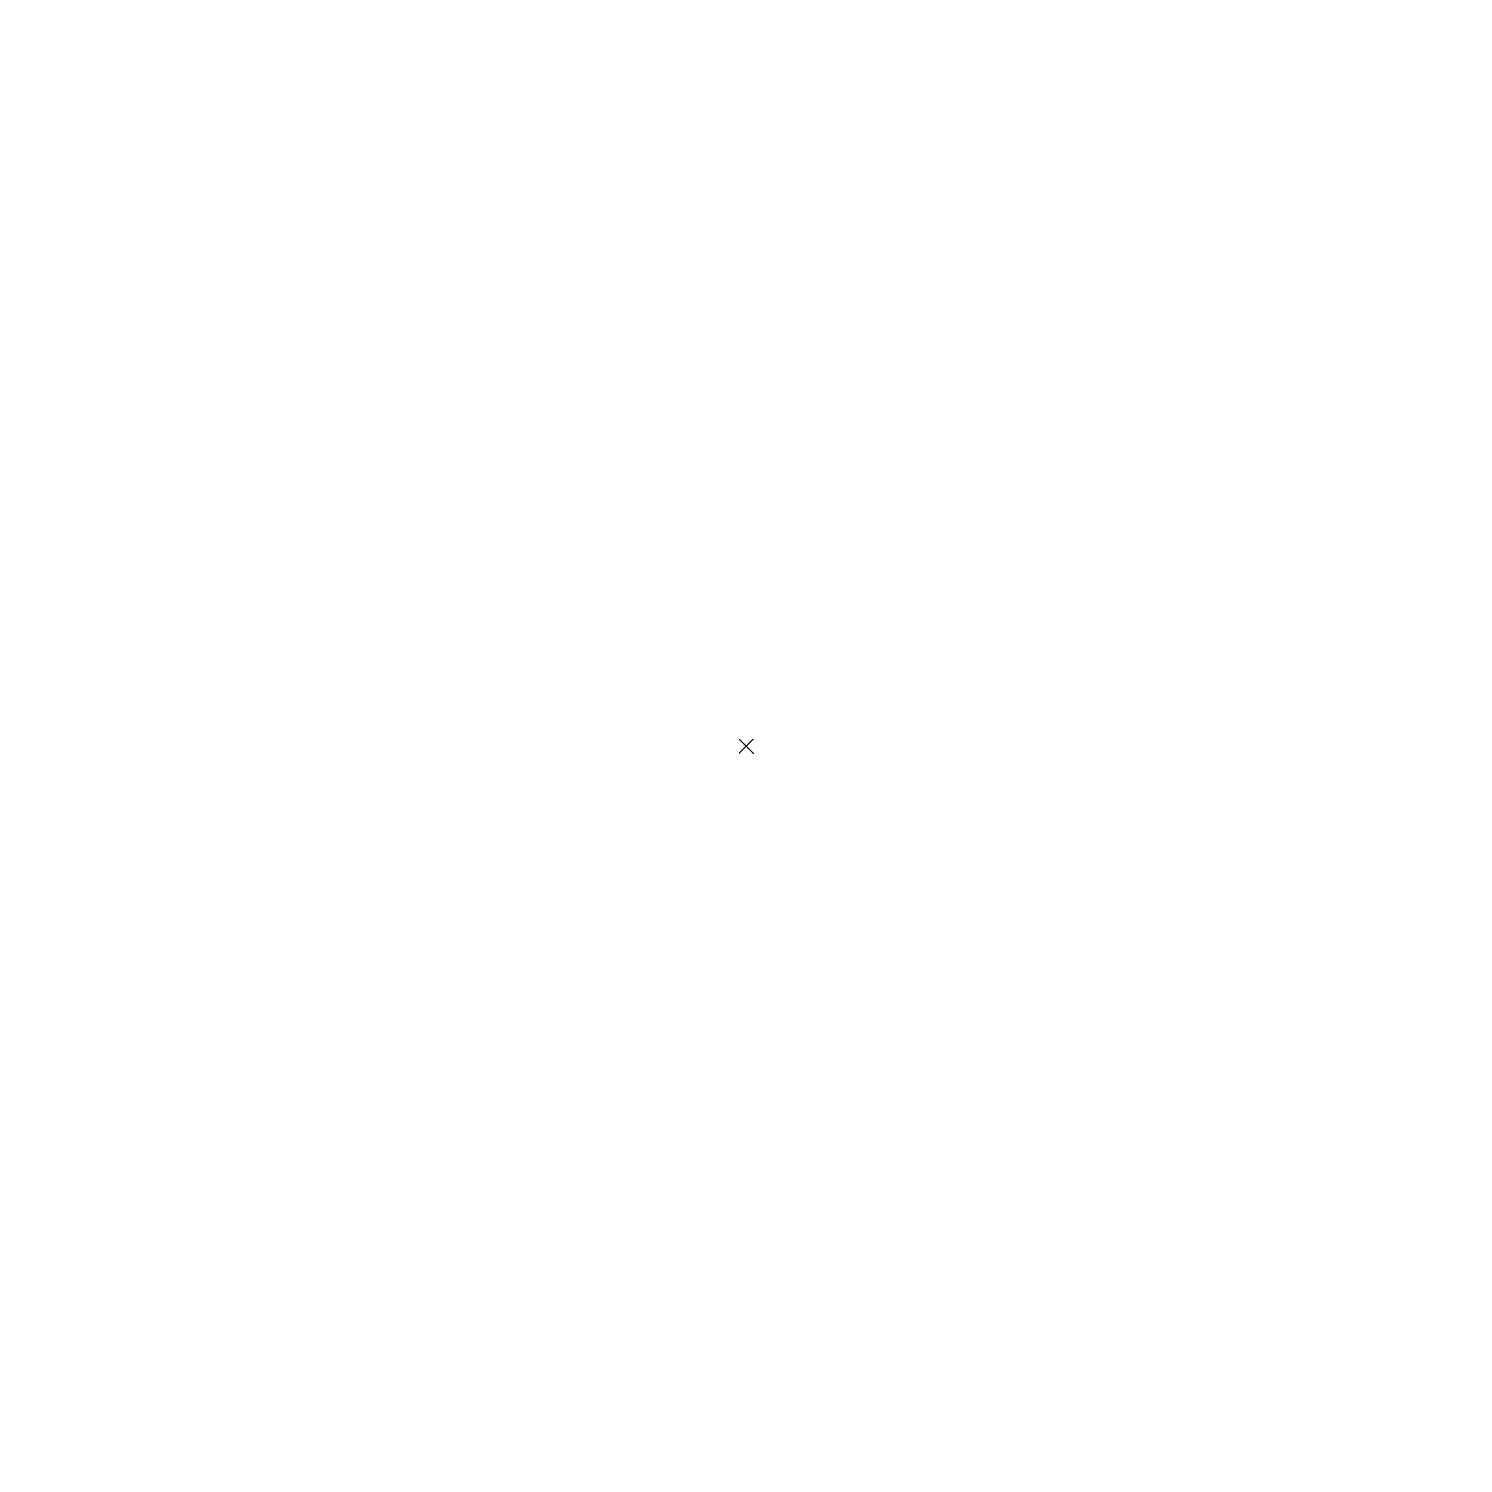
# Model space of a CAD drawing. Header units: inches. Extents: x 1 to 1, y 1 to 1.
import ezdxf

# ---------------------------------------------------------------- set-up
doc = ezdxf.new("R2010")
doc.units = ezdxf.units.IN
doc.header["$LTSCALE"] = 2.5
doc.header["$PDMODE"] = 35
doc.header["$PDSIZE"] = 3

msp = doc.modelspace()

# ---------------------------------------------------------------- linework, layer by layer
msp.add_point((1, 1))

doc.saveas('drawing.dxf')
